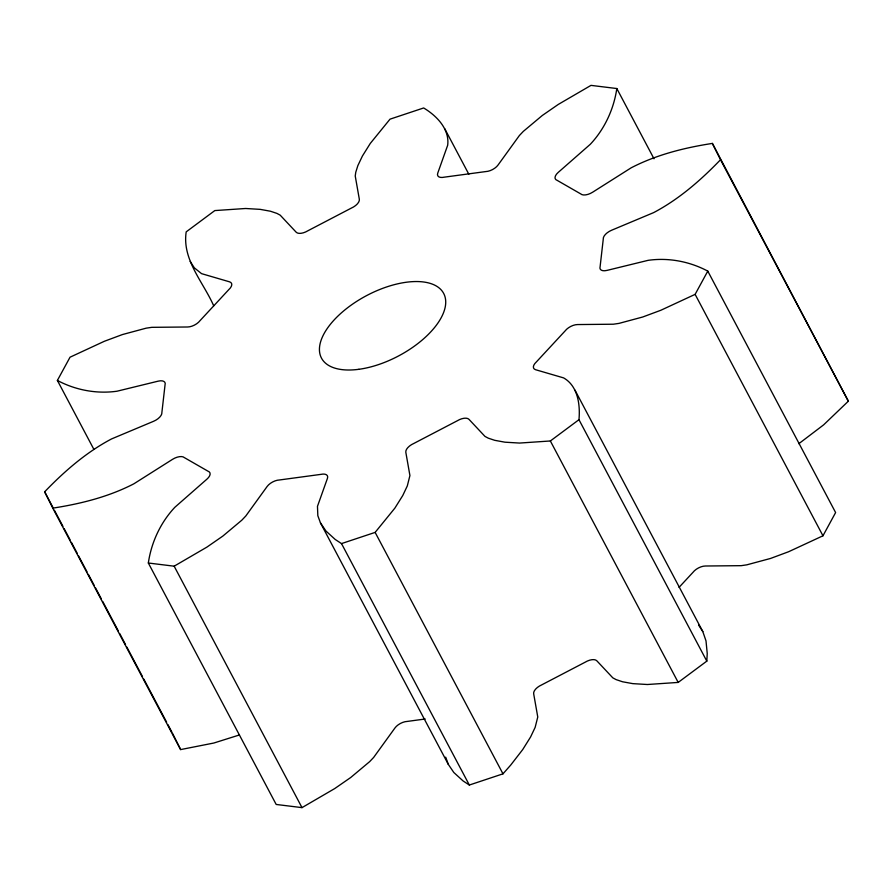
<?xml version="1.0" encoding="UTF-8"?>
<svg xmlns="http://www.w3.org/2000/svg" width="893" height="893" viewBox="0 0 893 893"><rect width="100%" height="100%" fill="white"/><g stroke="black" fill="none" stroke-linecap="round" stroke-linejoin="round"><path stroke-width="1.34" d="M190.198 261.437L194.35 267.855L201.55 273.649L229.501 281.82A9.868 4.878 -27.9 0 1 228.787 289.622L200.043 320.632A9.868 4.878 -27.9 0 1 187.63 326.994L151.799 327.329L146.173 328.166L122.453 334.551L104.347 341.282L70.034 357.2L57.386 380.44C75.481 390.096 96.667 394.103 117.016 391.212L158.139 381.166A9.868 4.878 -27.9 0 1 165.038 384.916L161.89 412.477A9.868 4.878 -27.9 0 1 153.551 421.306L111.569 438.921C86.253 452.249 64.396 471.303 44.65 491.809L52.787 508.139C80.727 503.819 108.678 496.843 133.917 483.783L172.505 459.359A9.868 4.878 -27.9 0 1 184.382 457.629L208.036 471.214A9.868 4.878 -27.9 0 1 206.942 479.139L174.849 507.291C160.539 522.528 151.341 542.364 148.338 563.014L174.157 566.184L206.897 547.119L222.848 536.079L241.836 520.173L245.798 515.998L267.107 486.518A9.868 4.878 -27.9 0 1 279.431 479.976L320.844 474.384A9.868 4.878 -27.9 0 1 327.43 478.38L317.473 506.32L317.83 515.696L320.464 522.896L448.297 764.352L453.811 772.49L463.065 780.928L469.338 785.036L502.982 773.84L510.729 765.055L522.718 749.562L530.598 736.959L535.153 727.36L537.765 717.001L533.668 693.738A9.868 4.878 -27.9 0 1 541.716 684.875L585.071 662.249A9.868 4.878 -27.9 0 1 596.814 660.787L612.81 677.843L616.092 679.606L622.544 681.772L632.802 683.636L647.392 684.507L678.189 682.419L706.81 661.133L578.965 419.688C580.338 404.752 577.927 386.01 563.606 377.895L535.655 369.735A9.868 4.878 -27.9 0 1 536.369 361.933L565.113 330.923A9.868 4.878 -27.9 0 1 577.525 324.561L613.357 324.215L618.994 323.389L642.714 317.004L660.82 310.273L695.122 294.355L707.781 271.115C689.675 261.459 668.489 257.441 648.139 260.332L607.028 270.389A9.868 4.878 -27.9 0 1 600.118 266.627L603.266 239.067A9.868 4.878 -27.9 0 1 611.616 230.238L653.598 212.634C678.903 199.295 700.759 180.252 720.506 159.735L712.38 143.416C684.429 147.736 656.478 154.712 631.239 167.772L592.662 192.196A9.868 4.878 -27.9 0 1 580.774 193.926L557.132 180.341A9.868 4.878 -27.9 0 1 558.214 172.416L590.318 144.264C604.617 129.016 613.815 109.18 616.817 88.541L590.999 85.371L558.27 104.436L542.308 115.476L523.331 131.371L519.358 135.557L498.048 165.026A9.868 4.878 -27.9 0 1 485.725 171.579L444.312 177.16A9.868 4.878 -27.9 0 1 437.737 173.175L447.683 145.224C449.737 128.983 436.532 115.677 423.662 107.964L390.018 119.16L370.282 143.438L362.402 156.041L357.847 165.64L355.771 172.237L355.235 175.999L359.332 199.262A9.868 4.878 -27.9 0 1 351.284 208.125L307.929 230.751A9.868 4.878 -27.9 0 1 296.186 232.213L280.19 215.157L276.908 213.394L270.456 211.228L260.198 209.364L245.608 208.493L214.811 210.581L186.191 231.867C181.96 259.751 203.236 281.987 213.684 305.786M706.81 661.133L707.234 653.52L706.006 640.906L702.802 631.563L574.958 390.107M679.048 587.371L692.957 572.368A9.868 4.878 -27.9 0 1 705.37 566.006L741.201 565.671L746.827 564.834L770.547 558.449L788.653 551.718L822.966 535.8L835.614 512.56L707.781 271.115M320.464 522.896L325.978 531.045L335.221 539.472L341.506 543.591L375.138 532.395L394.873 508.117L402.765 495.515L407.308 485.915L409.92 475.556L405.824 452.293A9.868 4.878 -27.9 0 1 413.883 443.419L457.238 420.804A9.868 4.878 -27.9 0 1 468.981 419.342L484.966 436.398L488.259 438.162L494.7 440.316L504.958 442.191L519.559 443.062L550.356 440.975L578.965 419.688M712.38 143.416L848.35 401.191L823.636 424.856L798.844 443.687M148.338 563.014L276.183 804.459L302.001 807.629L334.73 788.564L350.692 777.524L369.669 761.629L373.642 757.443L394.952 727.974A9.868 4.878 -27.9 0 1 407.275 721.421L425.213 718.999M239.469 734.95L213.862 743.021L180.62 749.584L52.787 508.139M698.65 625.145L702.802 631.563M720.506 159.735L848.35 401.191M616.817 88.541L654 158.764M695.122 294.355L822.966 535.8M444.703 128.648L468.836 174.235M550.356 440.975L678.189 682.419M375.138 532.395L502.982 773.84M341.506 543.591L469.338 785.036M174.157 566.184L302.001 807.629M57.386 380.44L93.91 449.425M44.65 491.809L53.133 507.827M54.428 510.294L62.912 526.301M64.218 528.768L70.089 539.852M71.395 542.319L77.267 553.403M78.562 555.87L87.045 571.888M88.351 574.344L94.223 585.44M95.529 587.895L101.4 598.991M102.695 601.447L118.356 631.016M119.662 633.483L125.533 644.567M126.828 647.034L142.489 676.593M143.795 679.06L166.623 722.169M167.929 724.636L171.836 732.026M172.494 733.265L180.62 749.584M445.674 757.141L448.297 764.352M358.886 369.3A69.129 34.146 -27.9 0 0 445.116 297.168A69.129 34.146 -27.9 0 0 343.738 310.853A69.129 34.146 -27.9 0 0 358.886 369.3"/></g></svg>
